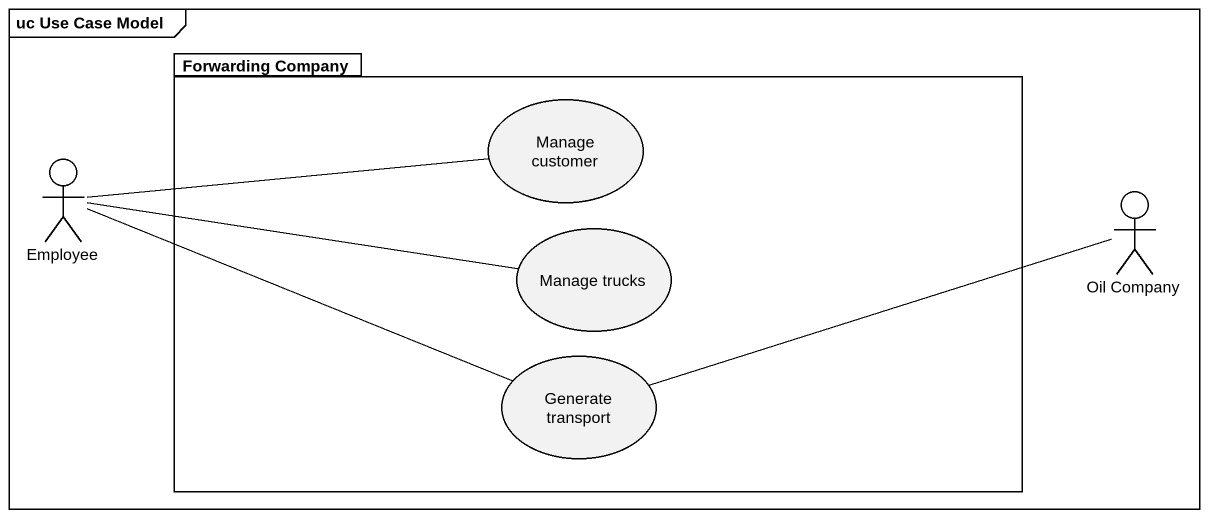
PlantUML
@startuml
mainframe uc Use Case Model
package "Forwarding Company" as Forwarding_Company {
  usecase "Manage customer" as Manage_customer
  usecase "Manage trucks" as Manage_trucks
  usecase "Generate transport" as Generate_transport
}
actor Employee
actor "Oil Company" as Oil_Company
Employee -right- Manage_customer
Employee -right- Manage_trucks
Employee -right- Generate_transport
Oil_Company -left- Generate_transport
@enduml
